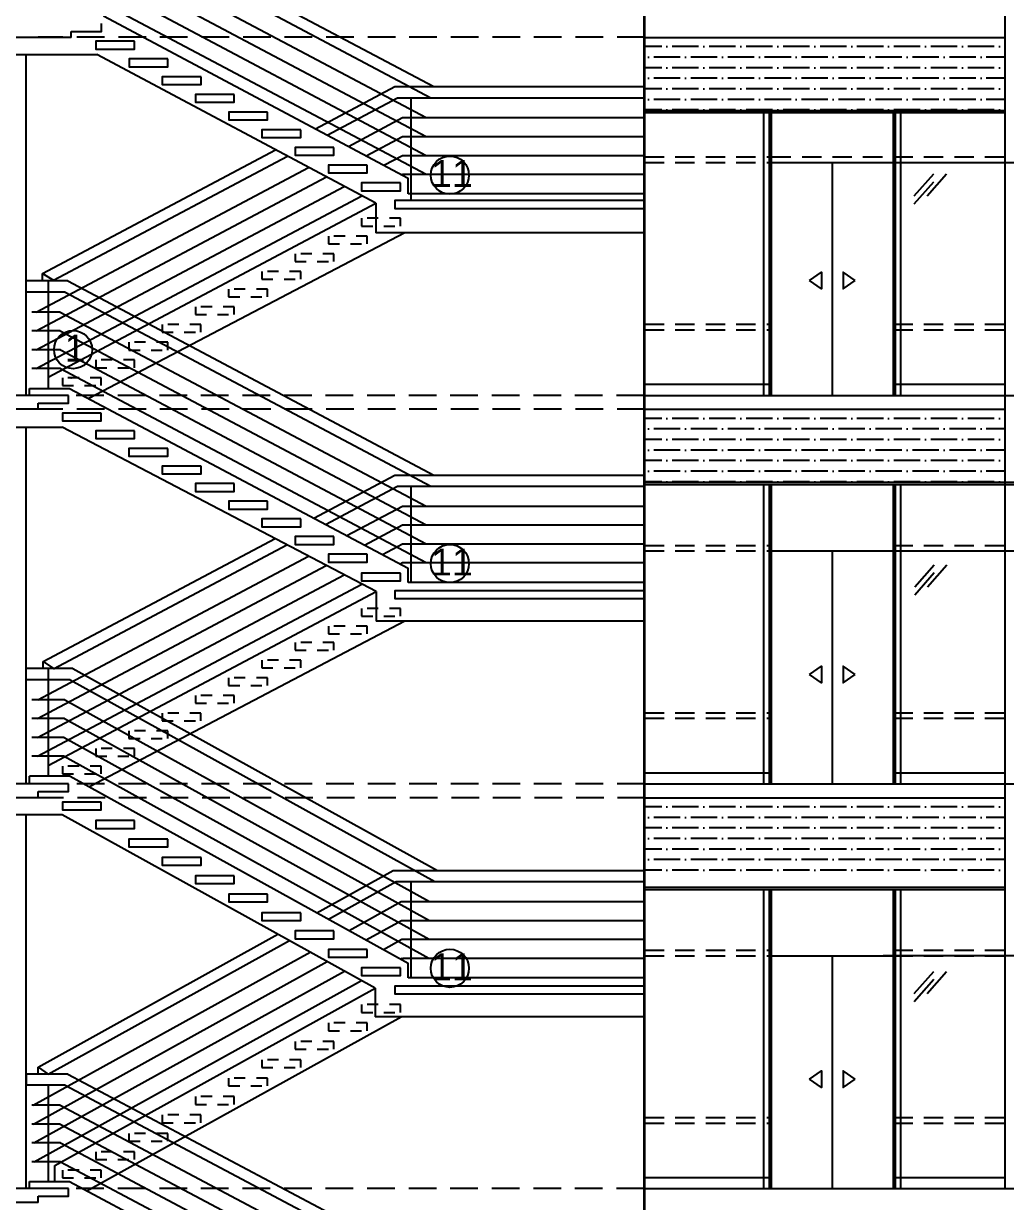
# Model space of a CAD drawing. Header units: millimetres. Extents: x 2148 to 2681, y 758 to 986.
# Drawn here: x 2461.02 to 2469.88, y 850.23 to 860.86 of the extents above; entities that cross this region are included whole.
import ezdxf

# ---------------------------------------------------------------- set-up
doc = ezdxf.new("R2010")
doc.units = ezdxf.units.MM
doc.linetypes.add('27-A-2-106-CD$1$HIDDEN', pattern=[0.375, 0.25, -0.125])
doc.linetypes.add('HIDDEN', pattern=[0.375, 0.25, -0.125])
for name, color, linetype in [('0.2', 10, 'Continuous'), ('4CO', 4, 'Continuous'), ('A-DETAILS', 1, 'Continuous'), ('A-FLOR-STRS', 1, 'Continuous'), ('A-Stairs', 1, 'Continuous'), ('A-Wall', 4, 'Continuous'), ('cladding', 2, 'Continuous'), ('DR', 7, 'Continuous'), ('ELAYOUT', 4, 'Continuous'), ('hacht', 8, 'Continuous'), ('HATCH', 8, 'Continuous'), ('TLBLK', 7, 'Continuous')]:
    doc.layers.add(name, color=color, linetype=linetype)
doc.styles.add('ARIALNW', font='ARIALN.TTF')
doc.styles.add('SWISS', font='swissl.ttf')
doc.dimstyles.new('DIM 100', dxfattribs={"dimtxt": 0.2, "dimasz": 0.2, "dimexe": 0.1, "dimexo": 0, "dimgap": 0.05, "dimtad": 1, "dimzin": 0, "dimdsep": 46, "dimtxsty": 'ARIALNW', "dimcen": 0.09, "dimclrd": 6, "dimclre": 6, "dimclrt": 13, "dimadec": 0, "dimazin": 0, "dimtfac": 1, "dimtofl": 0, "dimtmove": 2, "dimatfit": 3, "dimfxl": 1, "dimtolj": 1, "dimtzin": 0, "dimarcsym": 0})

# ---------------------------------------------------------------- blocks, each defined once
blk = doc.blocks.new('*D2559')
at = {"layer": 'cladding', "color": 6, "lineweight": -2, "transparency": 16777216}
for p, q in [((2470.208, 853.049), (2475.121, 853.049)), ((2475.021, 852.849), (2475.021, 850.552)), ((2469.703, 850.352), (2475.121, 850.352))]:
    blk.add_line(p, q, dxfattribs=at)
at = {"layer": 'cladding', "color": 6, "transparency": 16777216}
for points in [[(2474.988, 852.849), (2475.054, 852.849), (2475.021, 853.049)], [(2474.988, 850.552), (2475.054, 850.552), (2475.021, 850.352)]]:
    blk.add_solid(points, dxfattribs=at)
at = {"layer": 'Defpoints', "color": 0, "transparency": 16777216}
for p in [(2470.208, 853.049), (2469.703, 850.352), (2475.021, 850.352)]:
    blk.add_point(p, dxfattribs=at)
at = {"layer": 'cladding', "color": 13, "transparency": 16777216, "insert": (2474.869, 851.7), "char_height": 0.2, "attachment_point": 5, "rotation": 90, "style": 'ARIALNW'}
blk.add_mtext('\\A1;2.70', dxfattribs=at)
blk = doc.blocks.new('*D2567')
at = {"layer": 'cladding', "color": 6, "lineweight": -2, "transparency": 16777216}
for p, q in [((2468.772, 852.452), (2474.466, 852.452)), ((2474.366, 852.252), (2474.366, 850.552)), ((2468.772, 850.352), (2474.466, 850.352))]:
    blk.add_line(p, q, dxfattribs=at)
at = {"layer": 'cladding', "color": 6, "transparency": 16777216}
for points in [[(2474.332, 852.252), (2474.399, 852.252), (2474.366, 852.452)], [(2474.332, 850.552), (2474.399, 850.552), (2474.366, 850.352)]]:
    blk.add_solid(points, dxfattribs=at)
at = {"layer": 'Defpoints', "color": 0, "transparency": 16777216}
for p in [(2468.772, 852.452), (2468.772, 850.352), (2474.366, 850.352)]:
    blk.add_point(p, dxfattribs=at)
at = {"layer": 'cladding', "color": 13, "transparency": 16777216, "insert": (2474.214, 851.402), "char_height": 0.2, "attachment_point": 5, "rotation": 90, "style": 'ARIALNW'}
blk.add_mtext('\\A1;2.10', dxfattribs=at)
blk = doc.blocks.new('*D2561')
at = {"layer": 'cladding', "color": 6, "lineweight": -2, "transparency": 16777216}
for p, q in [((2470.407, 856.702), (2475.121, 856.702)), ((2475.021, 856.502), (2475.021, 854.202)), ((2469.703, 854.002), (2475.121, 854.002))]:
    blk.add_line(p, q, dxfattribs=at)
at = {"layer": 'cladding', "color": 6, "transparency": 16777216}
for points in [[(2474.988, 856.502), (2475.054, 856.502), (2475.021, 856.702)], [(2474.988, 854.202), (2475.054, 854.202), (2475.021, 854.002)]]:
    blk.add_solid(points, dxfattribs=at)
at = {"layer": 'Defpoints', "color": 0, "transparency": 16777216}
for p in [(2470.407, 856.702), (2469.703, 854.002), (2475.021, 854.002)]:
    blk.add_point(p, dxfattribs=at)
at = {"layer": 'cladding', "color": 13, "transparency": 16777216, "insert": (2474.869, 855.352), "char_height": 0.2, "attachment_point": 5, "rotation": 90, "style": 'ARIALNW'}
blk.add_mtext('\\A1;2.70', dxfattribs=at)
blk = doc.blocks.new('*D2563')
at = {"layer": 'cladding', "color": 6, "lineweight": -2, "transparency": 16777216}
for p, q in [((2468.772, 856.102), (2474.466, 856.102)), ((2474.366, 855.902), (2474.366, 854.202)), ((2468.772, 854.002), (2474.466, 854.002))]:
    blk.add_line(p, q, dxfattribs=at)
at = {"layer": 'cladding', "color": 6, "transparency": 16777216}
for points in [[(2474.332, 855.902), (2474.399, 855.902), (2474.366, 856.102)], [(2474.332, 854.202), (2474.399, 854.202), (2474.366, 854.002)]]:
    blk.add_solid(points, dxfattribs=at)
at = {"layer": 'Defpoints', "color": 0, "transparency": 16777216}
for p in [(2468.772, 856.102), (2468.772, 854.002), (2474.366, 854.002)]:
    blk.add_point(p, dxfattribs=at)
at = {"layer": 'cladding', "color": 13, "transparency": 16777216, "insert": (2474.214, 855.052), "char_height": 0.2, "attachment_point": 5, "rotation": 90, "style": 'ARIALNW'}
blk.add_mtext('\\A1;2.10', dxfattribs=at)
blk = doc.blocks.new('*D2565')
at = {"layer": 'cladding', "color": 6, "lineweight": -2, "transparency": 16777216}
for p, q in [((2470.227, 860.055), (2475.121, 860.055)), ((2475.021, 859.855), (2475.021, 857.705)), ((2469.703, 857.505), (2475.121, 857.505))]:
    blk.add_line(p, q, dxfattribs=at)
at = {"layer": 'cladding', "color": 6, "transparency": 16777216}
for points in [[(2474.988, 859.855), (2475.054, 859.855), (2475.021, 860.055)], [(2474.988, 857.705), (2475.054, 857.705), (2475.021, 857.505)]]:
    blk.add_solid(points, dxfattribs=at)
at = {"layer": 'Defpoints', "color": 0, "transparency": 16777216}
for p in [(2470.227, 860.055), (2469.703, 857.505), (2475.021, 857.505)]:
    blk.add_point(p, dxfattribs=at)
at = {"layer": 'cladding', "color": 13, "transparency": 16777216, "insert": (2474.869, 858.78), "char_height": 0.2, "attachment_point": 5, "rotation": 90, "style": 'ARIALNW'}
blk.add_mtext('\\A1;2.55', dxfattribs=at)
blk = doc.blocks.new('*D2569')
at = {"layer": 'cladding', "color": 6, "lineweight": -2, "transparency": 16777216}
for p, q in [((2468.772, 859.605), (2474.466, 859.605)), ((2474.366, 859.405), (2474.366, 857.705)), ((2468.772, 857.505), (2474.466, 857.505))]:
    blk.add_line(p, q, dxfattribs=at)
at = {"layer": 'cladding', "color": 6, "transparency": 16777216}
for points in [[(2474.332, 859.405), (2474.399, 859.405), (2474.366, 859.605)], [(2474.332, 857.705), (2474.399, 857.705), (2474.366, 857.505)]]:
    blk.add_solid(points, dxfattribs=at)
at = {"layer": 'Defpoints', "color": 0, "transparency": 16777216}
for p in [(2468.772, 859.605), (2468.772, 857.505), (2474.366, 857.505)]:
    blk.add_point(p, dxfattribs=at)
at = {"layer": 'cladding', "color": 13, "transparency": 16777216, "insert": (2474.214, 858.555), "char_height": 0.2, "attachment_point": 5, "rotation": 90, "style": 'ARIALNW'}
blk.add_mtext('\\A1;2.10', dxfattribs=at)

msp = doc.modelspace()

# ---------------------------------------------------------------- hatches: boundary and pattern name
at = {"layer": 'hacht'}
h = msp.add_hatch(dxfattribs=at)
h.set_pattern_fill('ANSI36', color=256, scale=0.03, angle=135, style=0)
h.set_pattern_definition([(180, (-127.55042, 165.89646), (-0.1666875, -0.09525), [0.238125, -0.047625, 0, -0.047625])])
h.paths.add_polyline_path([(2466.6211973, 860.7326036), (2466.6211973, 860.0746279), (2469.8722939, 860.0746279), (2469.8722939, 860.7326036)])
h = msp.add_hatch(dxfattribs=at)
h.set_pattern_fill('ANSI36', color=256, scale=0.03, angle=135, style=0)
h.set_pattern_definition([(180, (-127.55042, 162.54348), (-0.1666875, -0.09525), [0.238125, -0.047625, 0, -0.047625])])
h.paths.add_polyline_path([(2466.6211973, 857.3796279), (2466.6211973, 856.7216522), (2469.8722939, 856.7216522), (2469.8722939, 857.3796279)])
h = msp.add_hatch(dxfattribs=at)
h.set_pattern_fill('ANSI36', color=256, scale=0.03, angle=135, style=0)
h.set_pattern_definition([(180, (-127.55042, 159.04051), (-0.1666875, -0.09525), [0.238125, -0.047625, 0, -0.047625])])
h.paths.add_polyline_path([(2466.6211973, 853.8766522), (2466.6211973, 853.2186765), (2469.8722939, 853.2186765), (2469.8722939, 853.8766522)])

# ---------------------------------------------------------------- linework, layer by layer
at = {"ltscale": 0.5}
for p, q in [((2461.6862688, 861.896323, 0), (2464.7168495, 860.2891969, 0)), ((2461.6613943, 861.796323, 0), (2464.6919749, 860.1891969, 0)), ((2461.6166201, 861.616323, 0), (2464.6472008, 860.0091969, 0)), ((2461.6170226, 861.446323, 0), (2464.6476032, 859.8391969, 0)), ((2461.617425, 861.276323, 0), (2464.6480057, 859.6691969, 0)), ((2461.6178275, 861.106323, 0), (2464.6484082, 859.4991969, 0)), ((2463.6485565, 859.9088771, 0), (2464.3657311, 860.2891969, 0)), ((2464.3657311, 860.2891969, 0), (2466.6161973, 860.2891969, 0)), ((2463.7550415, 859.8521553, 0), (2464.3906056, 860.1891969, 0)), ((2464.3906056, 860.1891969, 0), (2466.6161973, 860.1891969, 0)), ((2464.5090734, 860.1891969, 0), (2464.5090734, 859.270774, 0)), ((2463.2162903, 860.059276, 0), (2462.8662903, 860.059276, 0)), ((2463.2162903, 860.059276, 0), (2462.8662903, 860.059276, 0)), ((2463.2162903, 860.059276, 0), (2462.8662903, 860.059276, 0)), ((2463.2162903, 860.059276, 0), (2462.8662903, 860.059276, 0)), ((2463.2162903, 860.059276, 0), (2462.8662903, 860.059276, 0)), ((2463.2162903, 860.059276, 0), (2462.8662903, 860.059276, 0)), ((2463.9467145, 859.7500562, 0), (2464.4353798, 860.0091969, 0)), ((2464.4353798, 860.0091969, 0), (2466.6161973, 860.0091969, 0)), ((2463.5162903, 859.8996105, 0), (2463.1662903, 859.8996105, 0)), ((2463.5162903, 859.8996105, 0), (2463.1662903, 859.8996105, 0)), ((2464.106442, 859.6649736, 0), (2464.4349773, 859.8391969, 0)), ((2464.4353798, 859.8391969, 0), (2466.6161973, 859.8391969, 0)), ((2463.8162903, 859.739945, 0), (2463.4662903, 859.739945, 0)), ((2463.8162903, 859.739945, 0), (2463.4662903, 859.739945, 0)), ((2461.1862903, 858.6031298, 0), (2463.2900169, 859.7187424, 0)), ((2461.2862903, 858.5429691, 0), (2463.3965086, 859.6620243, 0)), ((2464.2661694, 859.579891, 0), (2464.4345749, 859.6691969, 0)), ((2464.4353798, 859.6691969, 0), (2466.6161973, 859.6691969, 0)), ((2461.1303277, 858.2565177, 0), (2463.5881937, 859.5599316, 0)), ((2464.1157311, 859.5802795, 0), (2463.7657311, 859.5802795, 0)), ((2464.1157311, 859.5802795, 0), (2463.7657311, 859.5802795, 0)), ((2461.1299252, 858.0865177, 0), (2463.7479313, 859.4748543, 0)), ((2464.4258969, 859.4948084, 0), (2464.4341724, 859.4991969, 0)), ((2464.4353798, 859.4991969, 0), (2466.6161973, 859.4991969, 0)), ((2461.1291203, 857.7465177, 0), (2464.0674065, 859.3046998, 0)), ((2461.1295227, 857.9165177, 0), (2463.9076689, 859.3897771, 0)), ((2461.1862903, 858.540774, 0), (2461.1862903, 858.6031298, 0)), ((2461.1862903, 858.6031298, 0), (2461.2862903, 858.5429691, 0)), ((2461.4162903, 858.5365177, 0), (2461.0400885, 858.5365177, -0.0000001)), ((2461.0400885, 858.4365177, -0.0000001), (2461.0400885, 858.5365177, -0.0000001)), ((2461.1862903, 858.540774, 0), (2461.2862903, 858.5429691, 0)), ((2461.2385176, 858.5419204, 0), (2461.2385176, 857.5677983, 0)), ((2461.4162903, 858.5365177, 0), (2464.7168495, 856.7862212, 0)), ((2461.3914157, 858.4365177, 0), (2461.0400885, 858.4365177, 0)), ((2461.2385176, 858.4377983, 0), (2461.2385176, 857.5677983, 0)), ((2461.3914157, 858.4365177, 0), (2464.6919749, 856.6862212, 0)), ((2461.3466415, 858.2565177, 0), (2461.0900885, 858.2565177, 0)), ((2461.3466415, 858.2565177, 0), (2464.6472008, 856.5062212, 0)), ((2461.347044, 858.0865177, 0), (2461.0900885, 858.0865177, 0)), ((2461.347044, 858.0865177, 0), (2464.6476032, 856.3362212, 0)), ((2461.3474465, 857.9165177, 0), (2461.0900885, 857.9165177, 0)), ((2461.3474465, 857.9165177, 0), (2464.6480057, 856.1662212, 0)), ((2461.347849, 857.7465177, 0), (2461.0900885, 857.7465177, 0)), ((2461.347849, 857.7465177, 0), (2464.6484082, 855.9962212, 0)), ((2461.347849, 857.7465177, 0), (2464.6484082, 855.9962212, 0)), ((2461.7162903, 857.3454017, 0), (2461.3662903, 857.3454017, 0)), ((2461.7162903, 857.3454017, 0), (2461.3662903, 857.3454017, 0)), ((2461.7162903, 857.3454017, 0), (2461.3662903, 857.3454017, 0)), ((2461.7162903, 857.3454017, 0), (2461.3662903, 857.3454017, 0)), ((2461.7162903, 857.3454017, 0), (2461.3662903, 857.3454017, 0)), ((2461.7162903, 857.3454017, 0), (2461.3662903, 857.3454017, 0)), ((2462.0162903, 857.1861755, 0), (2461.6662903, 857.1861755, 0)), ((2462.0162903, 857.1861755, 0), (2461.6662903, 857.1861755, 0)), ((2462.3162903, 857.0269493, 0), (2461.9662903, 857.0269493, 0)), ((2462.3162903, 857.0269493, 0), (2461.9662903, 857.0269493, 0)), ((2462.6162903, 856.8677232, 0), (2462.2662903, 856.8677232, 0)), ((2462.6162903, 856.8677232, 0), (2462.2662903, 856.8677232, 0)), ((2463.6341449, 856.3982588, 0), (2464.3657311, 856.7862212, 0)), ((2464.3657311, 856.7862212, 0), (2466.6161973, 856.7862212, 0)), ((2462.9162903, 856.708497, 0), (2462.5662903, 856.708497, 0)), ((2462.9162903, 856.708497, 0), (2462.5662903, 856.708497, 0)), ((2463.7408679, 856.3416633, 0), (2464.3906056, 856.6862212, 0)), ((2464.3906056, 856.6862212, 0), (2466.6161973, 856.6862212, 0)), ((2464.5090734, 856.6862212, 0), (2464.5090734, 855.8177983, 0)), ((2463.2162903, 856.5492708, 0), (2462.8662903, 856.5492708, 0)), ((2463.2162903, 856.5492708, 0), (2462.8662903, 856.5492708, 0)), ((2463.2162903, 856.5492708, 0), (2462.8662903, 856.5492708, 0)), ((2463.2162903, 856.5492708, 0), (2462.8662903, 856.5492708, 0)), ((2463.2162903, 856.5492708, 0), (2462.8662903, 856.5492708, 0)), ((2463.2162903, 856.5492708, 0), (2462.8662903, 856.5492708, 0)), ((2463.9329692, 856.2397913, 0), (2464.4353798, 856.5062212, 0)), ((2464.4353798, 856.5062212, 0), (2466.6161973, 856.5062212, 0)), ((2463.5162903, 856.3900447, 0), (2463.1662903, 856.3900447, 0)), ((2463.5162903, 856.3900447, 0), (2463.1662903, 856.3900447, 0)), ((2464.0930537, 856.1548981, 0), (2464.4349773, 856.3362212, 0)), ((2464.4353798, 856.3362212, 0), (2466.6161973, 856.3362212, 0)), ((2463.8162903, 856.2308185, 0), (2463.4662903, 856.2308185, 0)), ((2463.8162903, 856.2308185, 0), (2463.4662903, 856.2308185, 0)), ((2461.1934415, 855.1039464, 0), (2463.2845683, 856.2128773, 0)), ((2461.2862903, 855.0399934, 0), (2463.3920161, 856.1566662, 0)), ((2464.2531382, 856.0700048, 0), (2464.4345749, 856.1662212, 0)), ((2464.4353798, 856.1662212, 0), (2466.6161973, 856.1662212, 0)), ((2461.1432063, 854.7603716, 0), (2463.5854222, 856.0554861, 0)), ((2464.1162903, 856.0715923, 0), (2463.7662903, 856.0715923, 0)), ((2464.1162903, 856.0715923, 0), (2463.7662903, 856.0715923, 0)), ((2461.1428038, 854.5903716, 0), (2463.7465939, 855.9711694, 0)), ((2464.4157311, 855.9025606, 0), (2464.0662903, 855.9025606, 0)), ((2464.4157311, 855.9025606, 0), (2464.0662903, 855.9025606, 0)), ((2464.4132227, 855.9851115, 0), (2464.4341724, 855.9962212, 0)), ((2464.4353798, 855.9962212, 0), (2466.6161973, 855.9962212, 0)), ((2461.1419989, 854.2503716, 0), (2464.0689373, 855.8025359, 0)), ((2461.1424013, 854.4203716, 0), (2463.9077656, 855.8868526, 0)), ((2461.1934415, 855.0415906, 0), (2461.1934415, 855.1039464, 0)), ((2461.1934415, 855.1039464, -0.0000001), (2461.284713, 855.0401488, 0)), ((2461.4604362, 855.0403716, -0.0000001), (2461.0400885, 855.0403716, -0.0000001)), ((2461.0400885, 854.9403716, -0.0000001), (2461.0400885, 855.0403716, -0.0000001)), ((2461.2385176, 855.0398667, 0), (2461.2385176, 854.0716522, 0)), ((2461.4604362, 855.0403716, 0), (2464.7522189, 853.2195389, 0)), ((2461.4346219, 854.9403716, 0), (2461.0400885, 854.9403716, -0.0000001)), ((2461.4346219, 854.9403716, 0), (2464.7264046, 853.1195389, 0)), ((2461.3881563, 854.7603716, 0), (2461.0900885, 854.7603716, -0.0000001)), ((2461.3881563, 854.7603716, 0), (2464.679939, 852.9395389, 0)), ((2461.3855919, 854.5903716, 0), (2461.0900885, 854.5903716, -0.0000001)), ((2461.3855919, 854.5903716, 0), (2464.6773745, 852.7695389, 0)), ((2461.3830274, 854.4203716, 0), (2461.0900885, 854.4203716, -0.0000001)), ((2461.3830274, 854.4203716, 0), (2464.6748101, 852.5995389, 0)), ((2461.3804629, 854.2503716, 0), (2461.0900885, 854.2503716, -0.0000001)), ((2461.3804629, 854.2503716, 0), (2464.6722456, 852.4295389, 0)), ((2463.663188, 852.8391312, 0), (2464.3510485, 853.2195389, 0)), ((2464.3510485, 853.2195389, 0), (2466.6161973, 853.2195389, -0.0000001)), ((2463.7664931, 852.7819886, 0), (2464.376858, 853.1195389, 0)), ((2464.376858, 853.1195389, 0), (2466.6161973, 853.1195389, -0.0000001)), ((2464.5090734, 853.1195389, 0), (2464.5090734, 852.251116, 0)), ((2463.9524421, 852.6791318, 0), (2464.4233152, 852.9395389, 0)), ((2464.4233152, 852.9395389, 0), (2466.6161973, 852.9395389, -0.0000001)), ((2464.1073997, 852.5934178, 0), (2464.4258652, 852.7695389, 0)), ((2464.4258652, 852.7695389, 0), (2466.6161973, 852.7695389, -0.0000001)), ((2461.1465238, 851.4473396, 0), (2463.3112477, 852.6444976, 0)), ((2461.2377953, 851.3835421, 0), (2463.4145528, 852.5873549, 0)), ((2464.2623572, 852.5077038, 0), (2464.4284151, 852.5995389, 0)), ((2464.4284151, 852.5995389, 0), (2466.6161973, 852.5995389, -0.0000001)), ((2461.1034306, 851.1035421, 0), (2463.6005018, 852.4844981, 0)), ((2461.1059805, 850.9335421, 0), (2463.7554594, 852.3987842, 0)), ((2464.4173148, 852.4219899, 0), (2464.4309651, 852.4295389, 0)), ((2464.4353798, 852.4295389, 0), (2466.6161973, 852.4295389, -0.0000001)), ((2461.1085305, 850.7635421, 0), (2463.9104169, 852.3130702, 0)), ((2461.1110804, 850.5935421, 0), (2464.0653745, 852.2273562, 0)), ((2461.1465238, 851.3849838, 0), (2461.1465238, 851.4473396, 0)), ((2461.1465238, 851.4473396, -0.0000001), (2461.2377953, 851.3835421, 0)), ((2461.4162903, 851.3835421, 0), (2461.0400885, 851.3835421, -0.0000001)), ((2461.0400885, 851.3835421, 0), (2461.0400885, 851.2835421, 0)), ((2461.4162903, 851.3835421, 0), (2464.7168495, 849.6332455, 0)), ((2461.3914157, 851.2835421, 0), (2461.0400885, 851.2835421, 0)), ((2461.2385176, 851.2848226, 0), (2461.2385176, 850.4148226, 0)), ((2461.3914157, 851.2835421, 0), (2464.6919749, 849.5332455, 0)), ((2461.3466415, 851.1035421, 0), (2461.0900885, 851.1035421, 0)), ((2461.3466415, 851.1035421, 0), (2464.6472008, 849.3532455, 0)), ((2461.347044, 850.9335421, 0), (2461.0900885, 850.9335421, 0)), ((2461.347044, 850.9335421, 0), (2464.6476032, 849.1832455, 0)), ((2461.3474465, 850.7635421, 0), (2461.0900885, 850.7635421, 0)), ((2461.3474465, 850.7635421, 0), (2464.6480057, 849.0132455, 0)), ((2461.347849, 850.5935421, 0), (2461.0900885, 850.5935421, 0)), ((2461.347849, 850.5935421, 0), (2464.6484082, 848.8432455, 0)), ((2461.347849, 850.5935421, 0), (2464.6484082, 848.8432455, 0))]:
    msp.add_line(p, q, dxfattribs=at)
at = {"ltscale": 0.05, "elevation": 0}
for points in [[(2462.0180385, 860.6979381), (2461.6680385, 860.6979381), (2461.6680385, 860.6279381), (2462.0180385, 860.6279381)], [(2462.3174793, 860.5382725), (2461.9674793, 860.5382725), (2461.9674793, 860.4682725), (2462.3174793, 860.4682725)], [(2462.6169201, 860.378607), (2462.2669201, 860.378607), (2462.2669201, 860.308607), (2462.6169201, 860.308607)], [(2462.9163609, 860.2189415), (2462.5663609, 860.2189415), (2462.5663609, 860.1489415), (2462.9163609, 860.1489415)], [(2463.2168495, 860.059276), (2462.8668495, 860.059276), (2462.8668495, 859.989276), (2463.2168495, 859.989276)], [(2463.5168495, 859.8996105), (2463.1668495, 859.8996105), (2463.1668495, 859.8296105), (2463.5168495, 859.8296105)], [(2463.8168495, 859.739945), (2463.4668495, 859.739945), (2463.4668495, 859.669945), (2463.8168495, 859.669945)], [(2464.1162903, 859.5802795), (2463.7662903, 859.5802795), (2463.7662903, 859.5102795), (2464.1162903, 859.5102795)], [(2464.4162903, 859.420614), (2464.0662903, 859.420614), (2464.0662903, 859.350614), (2464.4162903, 859.350614)], [(2461.7168495, 857.3454017), (2461.3668495, 857.3454017), (2461.3668495, 857.2754017), (2461.7168495, 857.2754017)], [(2462.0168495, 857.1861755), (2461.6668495, 857.1861755), (2461.6668495, 857.1161755), (2462.0168495, 857.1161755)], [(2462.3168495, 857.0269493), (2461.9668495, 857.0269493), (2461.9668495, 856.9569493), (2462.3168495, 856.9569493)], [(2462.6168495, 856.8677232), (2462.2668495, 856.8677232), (2462.2668495, 856.7977232), (2462.6168495, 856.7977232)], [(2462.9168495, 856.708497), (2462.5668495, 856.708497), (2462.5668495, 856.638497), (2462.9168495, 856.638497)], [(2463.2168495, 856.5492708), (2462.8668495, 856.5492708), (2462.8668495, 856.4792708), (2463.2168495, 856.4792708)], [(2463.5168495, 856.3900447), (2463.1668495, 856.3900447), (2463.1668495, 856.3200447), (2463.5168495, 856.3200447)], [(2463.8168495, 856.2308185), (2463.4668495, 856.2308185), (2463.4668495, 856.1608185), (2463.8168495, 856.1608185)], [(2464.1168495, 856.0715923), (2463.7668495, 856.0715923), (2463.7668495, 856.0015923), (2464.1168495, 856.0015923)], [(2464.4162903, 855.9025606), (2464.0662903, 855.9025606), (2464.0662903, 855.8325606), (2464.4162903, 855.8325606)], [(2461.7168495, 853.8357431), (2461.3668495, 853.8357431), (2461.3668495, 853.7657431), (2461.7168495, 853.7657431)], [(2462.0168495, 853.669834), (2461.6668495, 853.669834), (2461.6668495, 853.599834), (2462.0168495, 853.599834)], [(2462.3168495, 853.5039249), (2461.9668495, 853.5039249), (2461.9668495, 853.4339249), (2462.3168495, 853.4339249)], [(2462.6168495, 853.3380158), (2462.2668495, 853.3380158), (2462.2668495, 853.2680158), (2462.6168495, 853.2680158)], [(2462.9168495, 853.1721067), (2462.5668495, 853.1721067), (2462.5668495, 853.1021067), (2462.9168495, 853.1021067)], [(2463.2168495, 853.0061976), (2462.8668495, 853.0061976), (2462.8668495, 852.9361976), (2463.2168495, 852.9361976)], [(2463.5168495, 852.8393794), (2463.1668495, 852.8393794), (2463.1668495, 852.7693794), (2463.5168495, 852.7693794)], [(2463.8168495, 852.6743794), (2463.4668495, 852.6743794), (2463.4668495, 852.6043794), (2463.8168495, 852.6043794)], [(2464.1174087, 852.5084703), (2463.7674087, 852.5084703), (2463.7674087, 852.4384703), (2464.1174087, 852.4384703)], [(2464.4162903, 852.3425613), (2464.0662903, 852.3425613), (2464.0662903, 852.2725613), (2464.4162903, 852.2725613)]]:
    msp.add_lwpolyline(points, close=True, dxfattribs=at)
for points in [[(2466.6161973, 859.2609485), (2464.3657311, 859.2609485), (2464.3657311, 859.1909485), (2466.6161973, 859.1909485)], [(2466.6161973, 855.7433345), (2464.3657311, 855.7433345), (2464.3657311, 855.6733345), (2466.6161973, 855.6733345)], [(2466.6161973, 852.1766522), (2464.3657311, 852.1766522), (2464.3657311, 852.1066522), (2466.6161973, 852.1066522)]]:
    msp.add_lwpolyline(points, dxfattribs=at)
at = {"layer": '0.2', "ltscale": 0.5}
for centre in [(2464.8626351, 859.4910171, -0.0000001), (2461.46246, 857.9174822, -0.0000001), (2464.8626351, 855.9880414, -0.0000001), (2464.8626351, 852.3380414, -0.0000001)]:
    msp.add_circle(centre, 0.172101, dxfattribs=at)
at = {"layer": '4CO', "ltscale": 0.5}
for p, q in [((2461.7360786, 860.9276036, 0), (2464.4862903, 859.4626384, 0)), ((2460.6650919, 860.5776036, -0.0000001), (2461.6774542, 860.5776036, 0)), ((2464.1951965, 859.236638, 0), (2461.6774542, 860.5776036, 0)), ((2466.6161973, 859.320774, 0), (2464.4862903, 859.320774, 0)), ((2464.6587894, 858.970774, 0), (2464.1951965, 858.970774, 0)), ((2466.6161973, 858.970774, 0), (2464.6587894, 858.970774, 0)), ((2461.0696294, 857.5677983, 0), (2461.4287275, 857.5677983, 0)), ((2461.4287275, 857.5677983, 0), (2464.4862903, 855.9463635, 0)), ((2460.6650919, 857.2177983, -0.0000001), (2461.3636584, 857.2177983, 0)), ((2464.1978747, 855.7350825), (2461.3636584, 857.2177983)), ((2466.6161973, 855.8177983, 0), (2464.4862903, 855.8177983, 0)), ((2464.6587894, 855.4677983, 0), (2464.1978747, 855.4677983, 0)), ((2466.6161973, 855.4677983, 0), (2464.6587894, 855.4677983, 0)), ((2461.4349816, 854.0716522, 0), (2461.0696294, 854.0716522, -0.0000001)), ((2461.4349816, 854.0716522, 0), (2464.4862903, 852.3838364, 0)), ((2461.3639195, 853.7216522, 0), (2460.6650919, 853.7216522, -0.0000001)), ((2464.1893405, 852.158785, 0), (2461.3639195, 853.7216522, 0)), ((2466.6161973, 852.251116, -0.0000001), (2464.4862903, 852.251116, -0.0000001)), ((2466.6161973, 851.901116, -0.0000001), (2464.1893405, 851.901116, -0.0000001)), ((2461.0696294, 850.4148226, 0), (2461.4287275, 850.4148226, 0)), ((2461.4287275, 850.4148226, 0), (2464.4862903, 848.7933879, 0))]:
    msp.add_line(p, q, dxfattribs=at)
at = {"layer": 'A-DETAILS'}
for p, q in [((2461.0347615, 860.5776036, 0), (2461.0347615, 857.5046278, 0)), ((2461.0347615, 857.2177983, 0), (2461.0347615, 854.0016522, 0)), ((2461.0347615, 853.7216522, 0), (2461.0347615, 850.3516522, 0))]:
    msp.add_line(p, q, dxfattribs=at)
at = {"layer": 'A-FLOR-STRS', "color": 8, "linetype": '27-A-2-106-CD$1$HIDDEN'}
for p, q in [((2466.6211973, 860.7340914, 0), (2461.1460354, 860.7340914, 0)), ((2466.6161973, 857.5046279, 0), (2461.4196294, 857.5046278, 0)), ((2466.6211973, 857.3796279, 0), (2461.1460354, 857.3796278, 0)), ((2466.6211973, 854.0016522, 0), (2461.4246294, 854.0016521, 0)), ((2466.6261973, 853.8766522, 0), (2461.1510354, 853.8766521, 0)), ((2466.6161973, 850.3516522, 0), (2461.4196294, 850.3516521, -0.0000001))]:
    msp.add_line(p, q, dxfattribs=at)
at = {"layer": 'A-Stairs', "color": 2, "ltscale": 0.5}
for p, q in [((2461.2385176, 857.6687022, 0), (2464.1951965, 859.236638, 0)), ((2464.4573547, 858.970774, 0), (2461.6033343, 857.4752038, 0)), ((2461.2385176, 857.6687022, 0), (2461.2385176, 857.5677983, 0)), ((2461.2385176, 854.1657265, 0), (2464.1978747, 855.7350825, 0)), ((2464.4573547, 855.4677983, 0), (2461.6091836, 853.9752932, 0)), ((2461.2385176, 854.1657265, 0), (2461.2385176, 854.0716522, 0)), ((2461.2962903, 850.5588406, 0), (2464.1893405, 852.158785, 0)), ((2461.5875878, 850.3305786, 0), (2464.4241073, 851.901116, 0)), ((2461.2962903, 850.4148226, 0), (2461.2962903, 850.5588406, 0))]:
    msp.add_line(p, q, dxfattribs=at)
at = {"layer": 'A-Stairs', "linetype": '27-A-2-106-CD$1$HIDDEN', "ltscale": 0.2, "elevation": 0}
for points in [[(2464.4162903, 859.1012829), (2464.0662903, 859.1012829), (2464.0662903, 859.0312829), (2464.4162903, 859.0312829), (2464.4162903, 859.1012829)], [(2464.4162903, 855.5841083), (2464.0662903, 855.5841083), (2464.0662903, 855.5141083), (2464.4162903, 855.5141083), (2464.4162903, 855.5841083)], [(2464.4162903, 852.0107431), (2464.0662903, 852.0107431), (2464.0662903, 851.9407431), (2464.4162903, 851.9407431), (2464.4162903, 852.0107431)]]:
    msp.add_lwpolyline(points, dxfattribs=at)
for points in [[(2464.1162903, 858.9416174), (2463.7662903, 858.9416174), (2463.7662903, 858.8716174), (2464.1162903, 858.8716174)], [(2463.8162903, 858.7819519), (2463.4662903, 858.7819519), (2463.4662903, 858.7119519), (2463.8162903, 858.7119519)], [(2463.5162903, 858.6222864), (2463.1662903, 858.6222864), (2463.1662903, 858.5522864), (2463.5162903, 858.5522864)], [(2463.2162903, 858.4626209), (2462.8662903, 858.4626209), (2462.8662903, 858.3926209), (2463.2162903, 858.3926209)], [(2462.9162903, 858.3029554), (2462.5662903, 858.3029554), (2462.5662903, 858.2329554), (2462.9162903, 858.2329554)], [(2462.6162903, 858.1432899), (2462.2662903, 858.1432899), (2462.2662903, 858.0732899), (2462.6162903, 858.0732899)], [(2462.3162903, 857.9836244), (2461.9662903, 857.9836244), (2461.9662903, 857.9136244), (2462.3162903, 857.9136244)], [(2462.0162903, 857.8239588), (2461.6662903, 857.8239588), (2461.6662903, 857.7539588), (2462.0162903, 857.7539588)], [(2461.7162903, 857.6642933), (2461.3662903, 857.6642933), (2461.3662903, 857.5942933), (2461.7162903, 857.5942933)], [(2464.1162903, 855.4248821), (2463.7662903, 855.4248821), (2463.7662903, 855.3548821), (2464.1162903, 855.3548821)], [(2463.8162903, 855.2754615), (2463.4662903, 855.2754615), (2463.4662903, 855.2054615), (2463.8162903, 855.2054615)], [(2463.5162903, 855.1162353), (2463.1662903, 855.1162353), (2463.1662903, 855.0462353), (2463.5162903, 855.0462353)], [(2463.2162903, 854.9570092), (2462.8662903, 854.9570092), (2462.8662903, 854.8870092), (2463.2162903, 854.8870092)], [(2462.9162903, 854.797783), (2462.5662903, 854.797783), (2462.5662903, 854.727783), (2462.9162903, 854.727783)], [(2462.6162903, 854.6385568), (2462.2662903, 854.6385568), (2462.2662903, 854.5685568), (2462.6162903, 854.5685568)], [(2462.3162903, 854.4793307), (2461.9662903, 854.4793307), (2461.9662903, 854.4093307), (2462.3162903, 854.4093307)], [(2462.0162903, 854.3201045), (2461.6662903, 854.3201045), (2461.6662903, 854.2501045), (2462.0162903, 854.2501045)], [(2461.7162903, 854.1608783), (2461.3662903, 854.1608783), (2461.3662903, 854.0908783), (2461.7162903, 854.0908783)], [(2464.1162903, 851.844834), (2463.7662903, 851.844834), (2463.7662903, 851.774834), (2464.1162903, 851.774834)], [(2463.8162903, 851.6789249), (2463.4662903, 851.6789249), (2463.4662903, 851.6089249), (2463.8162903, 851.6089249)], [(2463.5162903, 851.5130158), (2463.1662903, 851.5130158), (2463.1662903, 851.4430158), (2463.5162903, 851.4430158)], [(2463.2162903, 851.3471067), (2462.8662903, 851.3471067), (2462.8662903, 851.2771067), (2463.2162903, 851.2771067)], [(2462.9162903, 851.1811976), (2462.5662903, 851.1811976), (2462.5662903, 851.1111976), (2462.9162903, 851.1111976)], [(2462.6162903, 851.0152885), (2462.2662903, 851.0152885), (2462.2662903, 850.9452885), (2462.6162903, 850.9452885)], [(2462.3162903, 850.8493794), (2461.9662903, 850.8493794), (2461.9662903, 850.7793794), (2462.3162903, 850.7793794)], [(2462.0162903, 850.6834703), (2461.6662903, 850.6834703), (2461.6662903, 850.6134703), (2462.0162903, 850.6134703)], [(2461.7162903, 850.5175613), (2461.3662903, 850.5175613), (2461.3662903, 850.4475613), (2461.7162903, 850.4475613)]]:
    msp.add_lwpolyline(points, close=True, dxfattribs=at)
at = {"layer": 'A-Wall'}
for p, q in [((2464.4862903, 859.320774, 0), (2464.4862903, 859.4626384)), ((2464.1951965, 859.236638, 0), (2464.1951965, 858.970774, 0)), ((2461.4196294, 857.5046278, 0), (2458.8347615, 857.5046278, 0)), ((2461.0696294, 857.5046278, 0), (2461.0696294, 857.5677983, 0)), ((2464.4862903, 855.8177983, 0), (2464.4862903, 855.9463635, 0)), ((2464.1978747, 855.7350825, 0), (2464.1978747, 855.4677983, 0)), ((2461.4196294, 854.0016522, 0), (2458.8347615, 854.0016522, 0)), ((2461.0696294, 854.0016522, 0), (2461.0696294, 854.0716522, -0.0000001)), ((2464.4862903, 852.251116, 0), (2464.4862903, 852.3838364, 0)), ((2464.1893405, 852.158785, 0), (2464.1893405, 851.901116, 0)), ((2461.0696294, 850.3516522, 0), (2461.0696294, 850.4148226, -0.0000001)), ((2461.4196294, 850.3516522, 0), (2458.1597615, 850.3516522, 0))]:
    msp.add_line(p, q, dxfattribs=at)
msp.add_point((2461.4463267, 857.6642933, -0.0000001), dxfattribs=at)
at = {"layer": 'cladding'}
for p, q in [((2469.8722939, 850.3516522, 0), (2469.8722939, 877.7474821, 0)), ((2466.6161973, 846.8486765, 0), (2466.6161973, 874.8695064, 0)), ((2461.4450037, 860.7326036, 0), (2455.8959582, 860.7326036, 0)), ((2461.4450037, 860.7326036, 0), (2461.4450037, 860.7876036, 0)), ((2466.6161973, 860.7326036, 0), (2469.8722939, 860.7326036, 0)), ((2461.1460354, 857.3796278, 0), (2461.1460354, 857.4346278, 0)), ((2461.1460354, 857.3796278, 0), (2458.9597615, 857.3796278, 0)), ((2466.6161973, 857.3796279, 0), (2469.8722939, 857.3796279, 0)), ((2461.1460354, 853.8766522, 0), (2461.1460354, 853.9316522, 0)), ((2461.1460354, 853.8766522, 0), (2460.4717547, 853.8766522, 0)), ((2466.6161973, 853.8766522, 0), (2469.8722939, 853.8766522, 0)), ((2461.1460354, 850.2266522, 0), (2461.1460354, 850.2816522, 0)), ((2461.1460354, 850.2266522, 0), (2458.1597615, 850.2266522, 0))]:
    msp.add_line(p, q, dxfattribs=at)
at = {"layer": 'cladding', "elevation": 0}
for points in [[(2461.4450037, 860.7876036), (2461.7185977, 860.7876036), (2461.7185977, 860.8576036), (2461.7185977, 860.8576036)], [(2461.1460354, 857.4346278), (2461.4196294, 857.4346278), (2461.4196294, 857.5046278), (2461.4196294, 857.5046278)], [(2461.1460354, 853.9316522), (2461.4196294, 853.9316522), (2461.4196294, 854.0016522), (2461.4196294, 854.0016522)], [(2461.1460354, 850.2816522), (2461.4196294, 850.2816522), (2461.4196294, 850.3516522), (2461.4196294, 850.3516522)]]:
    msp.add_lwpolyline(points, dxfattribs=at)
at = {"layer": 'DR'}
for p, q in [((2467.6965253, 857.5046279, 0), (2467.6965253, 860.0546279, 0)), ((2467.6965253, 857.5046279, 0), (2467.6965253, 860.0546279, 0)), ((2468.9322819, 857.5046279, 0), (2468.9322819, 860.0546279, 0)), ((2467.7651785, 859.6046279, 0), (2468.8651891, 859.6046279, 0)), ((2468.3144035, 857.5046279, 0), (2468.3144035, 859.6046279, 0)), ((2467.6965253, 854.0016522, 0), (2467.6965253, 856.7016522, 0)), ((2467.6965253, 854.0016522, 0), (2467.6965253, 856.7016522, 0)), ((2468.9322819, 854.0016522, 0), (2468.9322819, 856.7016522, 0)), ((2467.7651785, 856.1016522, 0), (2468.8651891, 856.1016522, 0)), ((2468.3144035, 854.0016522, 0), (2468.3144035, 856.1016522, 0)), ((2467.6965253, 850.3516522, 0), (2467.6965253, 853.0486765, 0)), ((2467.6965253, 850.3516522, 0), (2467.6965253, 853.0486765, 0)), ((2468.9322819, 850.3516522, 0), (2468.9322819, 853.0486765, 0)), ((2467.7651785, 852.4516522, 0), (2468.8651891, 852.4516522, 0)), ((2468.3144035, 850.3516522, 0), (2468.3144035, 852.4516522, 0))]:
    msp.add_line(p, q, dxfattribs=at)
at = {"layer": 'ELAYOUT', "ltscale": 10}
for p, q in [((2466.6161973, 857.5046279, 0), (2469.8722939, 857.5046279, 0)), ((2466.6161973, 854.0016522, 0), (2469.8722939, 854.0016522, 0)), ((2466.6211973, 850.3516522, 0), (2469.8722939, 850.3516522, 0))]:
    msp.add_line(p, q, dxfattribs=at)
at = {"layer": 'hacht'}
for p, q in [((2466.6161973, 860.0746279, 0), (2469.8722939, 860.0746279, 0)), ((2466.6161973, 860.0546279, 0), (2469.8722939, 860.0546279, 0)), ((2469.0534187, 859.3031023, 0), (2469.2285191, 859.5024795, 0)), ((2469.0534187, 859.2318304, 0), (2469.2285191, 859.4312076, 0)), ((2469.168589, 859.3031023, 0), (2469.3436894, 859.5024795, 0)), ((2466.6161973, 856.7216522, 0), (2470.4073812, 856.7216522, 0)), ((2466.6161973, 856.7216522, 0), (2469.8722939, 856.7216522, 0)), ((2466.6161973, 856.7016522, 0), (2470.4073812, 856.7016522, 0)), ((2466.6161973, 856.7016522, 0), (2469.8722939, 856.7016522, 0)), ((2469.0575549, 855.7779633, 0), (2469.2326552, 855.9773404, 0)), ((2469.0575549, 855.7066914, 0), (2469.2326552, 855.9060686, 0)), ((2469.1727252, 855.7779633, 0), (2469.3478256, 855.9773404, 0)), ((2466.6161973, 853.0686765, 0), (2469.8722939, 853.0686765, 0)), ((2466.6161973, 853.0486765, 0), (2469.8722939, 853.0486765, 0)), ((2469.0534187, 852.1110189, 0), (2469.2285191, 852.3103961, 0)), ((2469.168589, 852.1110189, 0), (2469.3436894, 852.3103961, 0)), ((2469.0534187, 852.0397471, 0), (2469.2285191, 852.2391243, 0))]:
    msp.add_line(p, q, dxfattribs=at)
at = {"layer": 'hacht', "elevation": 0}
for points in [[(2468.1081498, 858.5400216), (2468.2163547, 858.6154346), (2468.2163547, 858.4646086)], [(2468.5206571, 858.5400216), (2468.4124522, 858.6154346), (2468.4124522, 858.4646086)], [(2468.1081498, 854.9870459), (2468.2163547, 855.0624589), (2468.2163547, 854.9116329)], [(2468.5206571, 854.9870459), (2468.4124522, 855.0624589), (2468.4124522, 854.9116329)], [(2468.1081498, 851.3370459), (2468.2163547, 851.4124589), (2468.2163547, 851.2616329)], [(2468.5206571, 851.3370459), (2468.4124522, 851.4124589), (2468.4124522, 851.2616329)]]:
    msp.add_lwpolyline(points, close=True, dxfattribs=at)
at = {"layer": 'HATCH'}
for p, q in [((2466.6211973, 846.8486765, 0), (2466.6211973, 874.8695064, 0)), ((2467.7464549, 857.5046279, 0), (2467.7464549, 860.0546279, 0)), ((2467.7651785, 857.5046279, 0), (2467.7651785, 860.0546279, 0)), ((2468.8651891, 857.5046279, 0), (2468.8651891, 860.0546279, 0)), ((2468.8823524, 857.5046279, 0), (2468.8823524, 860.0546279, 0)), ((2466.6211973, 857.6046279, 0), (2467.7651785, 857.6046279, 0)), ((2468.8651891, 857.6046279, 0), (2469.8722939, 857.6046279, 0)), ((2467.7464549, 854.0016522, 0), (2467.7464549, 856.7016522, 0)), ((2467.7651785, 854.0016522, 0), (2467.7651785, 856.7016522, 0)), ((2468.8651891, 854.0016522, 0), (2468.8651891, 856.7016522, 0)), ((2468.8823524, 854.0016522, 0), (2468.8823524, 856.7016522, 0)), ((2466.6211973, 854.1016522, 0), (2467.7651785, 854.1016522, 0)), ((2468.8651891, 854.1016522, 0), (2469.8722939, 854.1016522, 0)), ((2467.7464549, 850.3516522, 0), (2467.7464549, 853.0486765, 0)), ((2467.7651785, 850.3516522, 0), (2467.7651785, 853.0486765, 0)), ((2468.8651891, 850.3516522, 0), (2468.8651891, 853.0486765, 0)), ((2468.8823524, 850.3516522, 0), (2468.8823524, 853.0486765, 0)), ((2466.6211973, 850.4516522, 0), (2467.7651785, 850.4516522, 0)), ((2468.8651891, 850.4516522, 0), (2469.8722939, 850.4516522, 0))]:
    msp.add_line(p, q, dxfattribs=at)
at = {"layer": 'HATCH', "linetype": 'HIDDEN', "ltscale": 0.7}
for p, q in [((2466.6211973, 859.6546279, 0), (2467.7651785, 859.6546279, 0)), ((2467.7651785, 859.6546279, 0), (2469.8722939, 859.6546279, 0)), ((2466.6211973, 859.6046279, 0), (2467.7651785, 859.6046279, 0)), ((2468.8651891, 859.6046279, 0), (2469.8722939, 859.6046279, 0)), ((2466.6211973, 858.1456318, 0), (2467.7651785, 858.1456318, 0)), ((2468.8651891, 858.1456318, 0), (2469.8722939, 858.1456318, 0)), ((2466.6211973, 858.0956318, 0), (2467.7651785, 858.0956318, 0)), ((2468.8651891, 858.0956318, 0), (2469.8722939, 858.0956318, 0)), ((2466.6211973, 856.1516522, 0), (2467.7651785, 856.1516522, 0)), ((2468.8651891, 856.1516522, 0), (2469.8722939, 856.1516522, 0)), ((2466.6211973, 856.1016522, 0), (2467.7651785, 856.1016522, 0)), ((2468.8651891, 856.1016522, 0), (2469.8722939, 856.1016522, 0)), ((2466.6211973, 854.6426561, 0), (2467.7651785, 854.6426561, 0)), ((2468.8651891, 854.6426561, 0), (2469.8722939, 854.6426561, 0)), ((2466.6211973, 854.5926561, 0), (2467.7651785, 854.5926561, 0)), ((2468.8651891, 854.5926561, 0), (2469.8722939, 854.5926561, 0)), ((2466.6211973, 852.5016522, 0), (2467.7651785, 852.5016522, 0)), ((2468.8651891, 852.5016522, 0), (2469.8722939, 852.5016522, 0)), ((2466.6211973, 852.4516522, 0), (2467.7651785, 852.4516522, 0)), ((2468.8651891, 852.4516522, 0), (2469.8722939, 852.4516522, 0)), ((2466.6211973, 850.9926561, 0), (2467.7651785, 850.9926561, 0)), ((2466.6211973, 850.9426561, 0), (2467.7651785, 850.9426561, 0)), ((2468.8651891, 850.9926561, 0), (2469.8722939, 850.9926561, 0)), ((2468.8651891, 850.9426561, 0), (2469.8722939, 850.9426561, 0))]:
    msp.add_line(p, q, dxfattribs=at)

# ---------------------------------------------------------------- texts
at = {"layer": 'TLBLK', "color": 7, "width": 5.279969108, "attachment_point": 5, "style": 'SWISS'}
for s, insert, char_height in [('11', (2464.8811283, 859.5046524, -0.0000001), 0.24243758), ('1', (2461.4809531, 857.9311175, -0.0000001), 0.2424376), ('11', (2464.8811283, 856.0016767, -0.0000001), 0.24243758), ('11', (2464.8811283, 852.3516767, -0.0000001), 0.24243758)]:
    msp.add_mtext(s, dxfattribs=dict(at, insert=insert, char_height=char_height))

# ---------------------------------------------------------------- dimensions: what is measured, and where the dimension line sits
at = {"layer": 'cladding'}
for base, p1, p2, picture, middle in [((2475.0211207, 857.5046279, 0), (2470.2268506, 860.0546279, 0), (2469.7034202, 857.5046279, 0), '*D2565', (2474.8690061, 858.7796279, 0)), ((2474.3657006, 857.5046279, 0), (2468.771922, 859.6046279, 0), (2468.771922, 857.5046279, 0), '*D2569', (2474.213586, 858.5546279, 0)), ((2475.0211207, 854.0016522, 0), (2470.4073812, 856.7016522, 0), (2469.7034202, 854.0016522, 0), '*D2561', (2474.8690061, 855.3516522, 0)), ((2474.3657006, 854.0016522, 0), (2468.771922, 856.1016522, 0), (2468.771922, 854.0016522, 0), '*D2563', (2474.213586, 855.0516522, 0)), ((2475.0211207, 850.3516522, 0), (2470.2082711, 853.0486765, 0), (2469.7034202, 850.3516522, 0), '*D2559', (2474.8690061, 851.7001643, 0)), ((2474.3657006, 850.3516522, 0), (2468.771922, 852.4516522, 0), (2468.771922, 850.3516522, 0), '*D2567', (2474.213586, 851.4016522, 0))]:
    dim = msp.add_linear_dim(base=base, p1=p1, p2=p2, angle=90, dimstyle='DIM 100', override={"dimfxl": 0.03}, dxfattribs=at)
    dim.commit()
    dim.dimension.update_dxf_attribs({"geometry": picture, "text_midpoint": middle})

doc.saveas('drawing.dxf')
